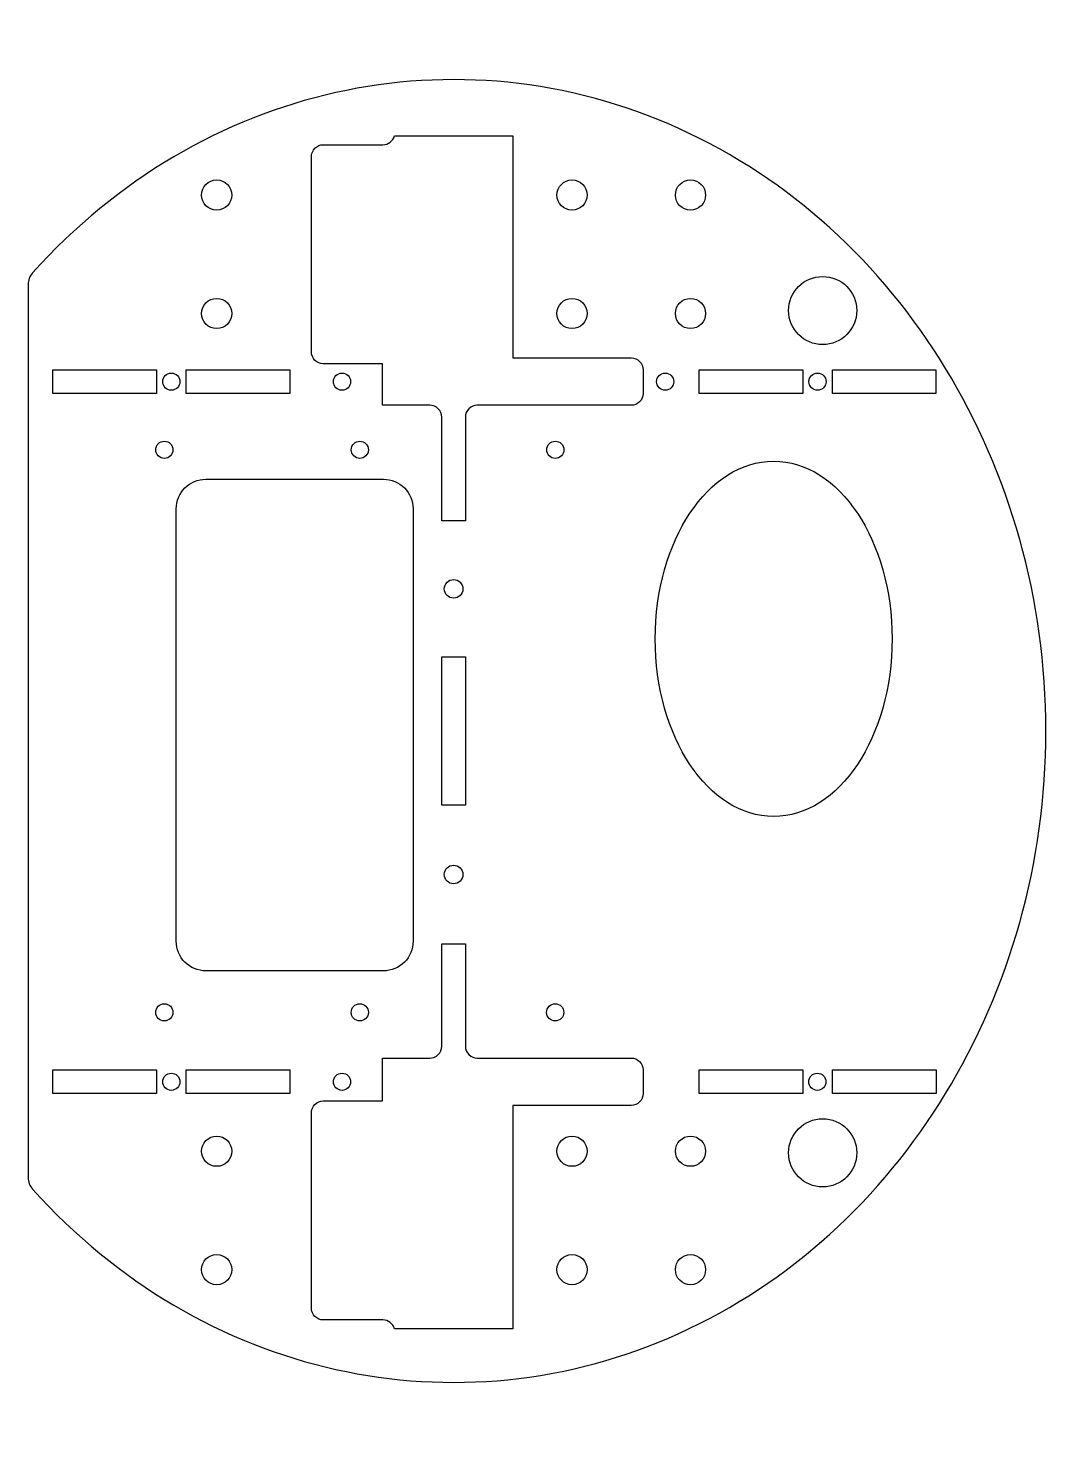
# Model space of a CAD drawing. Header units: millimetres. Extents: x -59 to 113, y -119 to 119.
import ezdxf

# ---------------------------------------------------------------- set-up
doc = ezdxf.new("R2010")
doc.units = ezdxf.units.MM

msp = doc.modelspace()

# ---------------------------------------------------------------- linework, layer by layer
for points in [[(10.67, 53, 0.414214), (8.67, 55), (0.67, 55), (0.67, 62), (-9.33, 62, -0.414214), (-11.33, 64), (-11.33, 97, -0.414214), (-9.33, 99), (0.73, 99, 0.341999), (2.67, 100.5), (22.67, 100.5), (22.67, 63), (42.67, 63, -0.414214), (44.67, 61), (44.67, 57, -0.414214), (42.67, 55), (16.67, 55, 0.414214), (14.67, 53), (14.67, 35.5), (10.67, 35.5)], [(-34.16, -35.51), (-34.16, 37.51, -0.414214), (-29.16, 42.51), (0.84, 42.51, -0.414214), (5.84, 37.51), (5.84, -35.51, -0.414214), (0.84, -40.51), (-29.16, -40.51, -0.414214)], [(8.67, -55.23, 0.414212), (10.67, -53.23), (10.67, -35.96), (14.67, -35.96), (14.67, -53.23, 0.414215), (16.67, -55.23), (42.67, -55.23, -0.414214), (44.67, -57.23), (44.67, -61.23, -0.414214), (42.67, -63.23), (22.67, -63.23), (22.67, -100.96), (2.67, -100.96, 0.341999), (0.73, -99.46), (-9.33, -99.46, -0.414214), (-11.33, -97.46), (-11.33, -64.46, -0.414214), (-9.33, -62.46), (0.67, -62.46), (0.67, -55.23)]]:
    msp.add_lwpolyline(points, format="xyb", close=True)
msp.add_lwpolyline([(-58.39, 77.39, 0.185275), (-59.16, 75.38), (-59.16, -75.38, 0.185275), (-58.39, -77.39)], format="xyb")
for points in [[(-37.49, 61), (-37.49, 57), (-54.99, 57), (-54.99, 61)], [(-14.99, 61), (-14.99, 57), (-32.49, 57), (-32.49, 61)], [(71.62, 61), (71.62, 57), (54.12, 57), (54.12, 61)], [(76.62, 57), (76.62, 61), (94.12, 61), (94.12, 57)], [(14.67, 12.5), (14.67, -12.5), (10.67, -12.5), (10.67, 12.5)], [(-37.49, -57.23), (-37.49, -61.23), (-54.99, -61.23), (-54.99, -57.23)], [(-14.99, -61.23), (-32.49, -61.23), (-32.49, -57.23), (-14.99, -57.23)], [(54.13, -57.23), (71.63, -57.23), (71.63, -61.23), (54.13, -61.23)], [(94.13, -61.23), (76.63, -61.23), (76.63, -57.23), (94.13, -57.23)]]:
    msp.add_lwpolyline(points, close=True)
for centre, radius in [((-27.33, 90.5), 2.55), ((32.67, 90.5), 2.55), ((52.67, 90.5), 2.55), ((74.99, 71), 5.75), ((-27.33, 70.5), 2.55), ((32.67, 70.5), 2.55), ((52.67, 70.5), 2.55), ((-34.99, 59), 1.45), ((-6.16, 59), 1.45), ((48.4, 59), 1.45), ((74.12, 59), 1.45), ((-36.16, 47.49), 1.45), ((-3.16, 47.49), 1.45), ((29.84, 47.49), 1.45), ((12.67, 24), 1.57), ((12.67, -24.23), 1.57), ((-36.17, -47.51), 1.45), ((-3.17, -47.51), 1.45), ((29.83, -47.51), 1.45), ((-34.99, -59.23), 1.45), ((-6.16, -59.23), 1.45), ((74.09, -59.23), 1.45), ((74.99, -71.23), 5.75), ((-27.33, -70.96), 2.55), ((32.67, -70.96), 2.55), ((52.67, -70.96), 2.55), ((-27.33, -90.96), 2.55), ((32.67, -90.96), 2.55), ((52.67, -90.96), 2.55)]:
    msp.add_circle(centre, radius)
msp.add_ellipse((12.67, 0), major_axis=(0, -110), ratio=0.909091, start_param=5.492738, end_param=10.215225)
msp.add_ellipse((66.71, 15.56), major_axis=(0, 30), ratio=0.666667)

doc.saveas('drawing.dxf')
